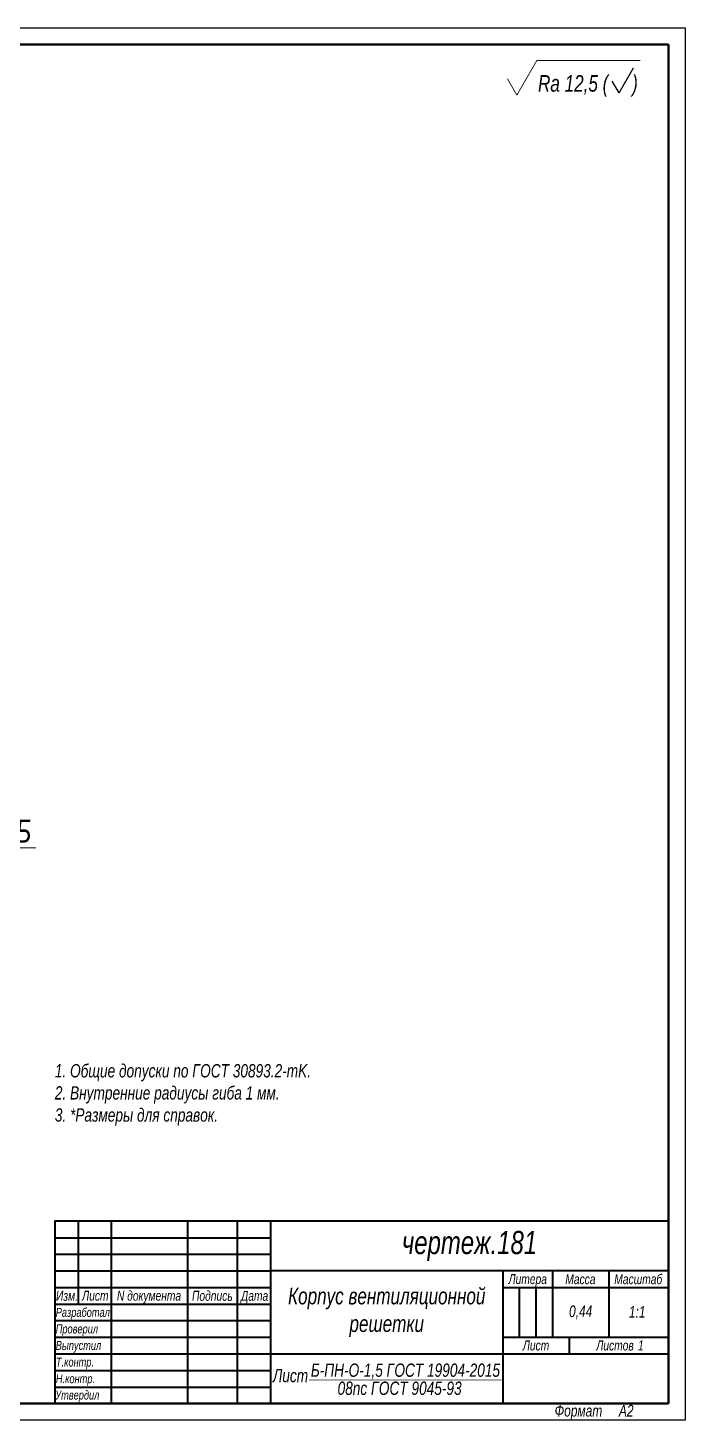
# Model space of a CAD drawing. Header units: millimetres. Extents: x 24199 to 24793, y 2132 to 2552.
# Drawn here: x 24594.3 to 24792.5, y 2131.8 to 2551.8 of the extents above; entities that cross this region are included whole.
import ezdxf

# ---------------------------------------------------------------- set-up
doc = ezdxf.new("R2010")
doc.units = ezdxf.units.MM
for name, color, linetype, lineweight in [('Layer_01', 3, 'Continuous', 13), ('Layer_05', 7, 'Continuous', 40), ('Layer_08', 1, 'Continuous', 15), ('Layer_09', 6, 'Continuous', 15), ('Layer_11', 6, 'Continuous', 15), ('Layer_17', 7, 'Continuous', 50)]:
    doc.layers.add(name, color=color, linetype=linetype, lineweight=lineweight)
doc.styles.add('Style_01', font='ARIALNI.TTF', dxfattribs={"width": 0.9, "height": 3.5})

# ---------------------------------------------------------------- blocks, each defined once
blk = doc.blocks.new('Block_18')
at = {"layer": 'Layer_05', "linetype": 'Continuous'}
for p, q in [((403.88, 55.03), (468.92, 55.03)), ((403.88, 50.03), (468.92, 50.03)), ((403.88, 45.03), (468.92, 45.03)), ((543.97, 40.02), (543.97, 25.01)), ((548.97, 40.02), (548.97, 25.01)), ((403.88, 30.02), (468.92, 30.02)), ((403.88, 25.01), (468.92, 25.01)), ((403.88, 20.01), (468.92, 20.01)), ((403.88, 15.01), (468.92, 15.01)), ((403.88, 10), (468.92, 10))]:
    blk.add_line(p, q, dxfattribs=at)
for points in [[(589, 60.04), (403.88, 60.04), (403.88, 5)], [(410.88, 60.04), (410.88, 35.02)], [(420.89, 60.04), (420.89, 5)], [(443.9, 60.04), (443.9, 5)], [(458.91, 60.04), (458.91, 5)], [(468.92, 60.04), (468.92, 5)], [(589, 45.03), (468.92, 45.03)], [(538.97, 45.03), (538.97, 5)], [(553.98, 45.03), (553.98, 25.01)], [(570.99, 45.03), (570.99, 25.01)], [(570.99, 45.03), (570.99, 25.01)], [(403.88, 40.02), (468.92, 40.02)], [(538.97, 40.02), (589, 40.02)], [(403.88, 35.02), (468.92, 35.02)], [(538.97, 25.01), (589, 25.01)], [(558.98, 25.01), (558.98, 20.01)], [(468.92, 20.01), (589, 20.01)]]:
    blk.add_lwpolyline(points, dxfattribs=at)
at = {"layer": 'Layer_17', "lineweight": 25}
for p, q in [((0, 420), (594, 420)), ((594, 420), (594, 0)), ((594, 0), (0, 0))]:
    blk.add_line(p, q, dxfattribs=at)
at = {"layer": 'Layer_17'}
for p, q in [((589, 415), (20, 415)), ((589, 5), (589, 415)), ((20, 5), (589, 5))]:
    blk.add_line(p, q, dxfattribs=at)
at = {"layer": 'Layer_05', "linetype": 'Continuous', "style": 'Style_01', "width": 0.9}
for s, height, p in [('Литера', 3, (540.74, 41.06)), ('Масса', 3, (557.86, 41.03)), ('Масштаб', 3, (572.63, 41.03)), ('Изм.', 3, (404.23, 36.02)), ('Лист', 3, (412.11, 36.04)), ('N документа', 3, (422.61, 36.04)), ('Подпись', 3, (445.26, 36.02)), ('Дата', 3, (460.05, 36.01)), ('Разработал', 2.7, (404.14, 31.18)), ('Проверил', 2.7, (404.15, 26.17)), ('Выпустил', 2.7, (404.16, 21.19)), ('Лист ', 3, (545.05, 21.04)), ('Листов ', 3, (567.21, 21.04)), ('Т.контр.', 2.7, (404.19, 16.17)), ('Н.контр.', 2.7, (404.19, 11.17)), ('Утвердил', 2.7, (404.01, 6.22))]:
    blk.add_text(s, height=height, dxfattribs=at).set_placement(p)
at = {"layer": 'Layer_05', "linetype": 'Continuous', "insert": (554.64, 4.59), "char_height": 3.5, "width": 32.9515, "attachment_point": 1, "style": 'Style_01'}
blk.add_mtext('Формат     А2', dxfattribs=at)

msp = doc.modelspace()

# ---------------------------------------------------------------- linework, layer by layer
at = {"layer": 'Layer_01', "lineweight": 13, "ltscale": 0.303109}
msp.add_line((24741.73, 2531.45), (24747.79, 2541.95), dxfattribs=at)
msp.add_line((24741.73, 2531.45), (24747.79, 2541.95), dxfattribs=at)
msp.add_line((24741.73, 2531.45), (24747.79, 2541.95), dxfattribs=at)
at = {"layer": 'Layer_01', "lineweight": 30}
for q in [(24776.91, 2539.7), (24776.91, 2539.7), (24776.91, 2539.7), (24776.91, 2539.7), (24770.56, 2535.7), (24770.56, 2535.7), (24770.56, 2535.7), (24770.56, 2535.7)]:
    msp.add_line((24772.58, 2532.2), q, dxfattribs=at)
at = {"layer": 'Layer_01', "lineweight": 13, "ltscale": 0.141451}
msp.add_line((24741.73, 2531.45), (24738.9, 2536.35), dxfattribs=at)
msp.add_line((24741.73, 2531.45), (24738.9, 2536.35), dxfattribs=at)
msp.add_line((24741.73, 2531.45), (24738.9, 2536.35), dxfattribs=at)
at = {"layer": 'Layer_01'}
msp.add_line((24679.11, 2143.78), (24737.03, 2143.96), dxfattribs=at)
at = {"layer": 'Layer_09'}
for p, q in [((24741.73, 2531.45), (24747.79, 2541.95)), ((24747.79, 2541.95), (24778.93, 2541.95)), ((24741.73, 2531.45), (24738.9, 2536.35))]:
    msp.add_line(p, q, dxfattribs=at)
at = {"layer": 'Layer_11', "ltscale": 0.5}
msp.add_line((24588.05, 2304.38), (24596.66, 2304.38), dxfattribs=at)

# ---------------------------------------------------------------- block references
at = {"layer": 'Layer_08', "ltscale": 0.5}
msp.add_blockref('Block_18', (24198.53, 2131.76), dxfattribs=at)

# ---------------------------------------------------------------- texts
at = {"layer": 'Layer_01', "style": 'Style_01', "width": 0.9}
for s, height, p in [('Rа 12,5 (     )', 5, (24748.16, 2532.51)), ('Б', 7, (24590.6, 2305.93)), ('1:1', 3.5, (24775.56, 2162.66))]:
    msp.add_text(s, height=height, dxfattribs=at).set_placement(p)
at = {"layer": 'Layer_01', "linetype": 'Continuous', "lineweight": 25, "style": 'Style_01', "width": 0.9}
msp.add_text('1', height=3, dxfattribs=at).set_placement((24778.31, 2152.8))
at = {"layer": 'Layer_01', "insert": (24602.41, 2220.61), "char_height": 4, "attachment_point": 7, "style": 'Style_01'}
msp.add_mtext_dynamic_manual_height_columns('1. Общие допуски по ГОСТ 30893.2-mK.\\P2. Внутренние радиусы гиба 1 мм.\\P3. *Размеры для справок.', width=195.1382, gutter_width=17.5, heights=[-18.65], dxfattribs=at)
at = {"layer": 'Layer_01', "style": 'Style_01'}
for s, insert, char_height, width, attachment_point in [('чертеж.181', (24727.49, 2184.29), 7, 120.08, 5), ('\\pxsm1,t0.11429;Корпус вентиляционной \\Pрешетки', (24702.52, 2164.28), 5, 68.8018, 5), ('0,44', (24761.01, 2164.28), 3.5, 17.0113, 5), ('Лист', (24668.2, 2147.21), 4, 80.4604, 1), ('Б-ПН-О-1,5 ГОСТ 19904-2015 ', (24679.63, 2148.84), 4, 80.4604, 1), ('08пс ГОСТ 9045-93', (24687.69, 2143.39), 4, 80.4604, 1)]:
    msp.add_mtext(s, dxfattribs=dict(at, insert=insert, char_height=char_height, width=width, attachment_point=attachment_point))

doc.saveas('drawing.dxf')
